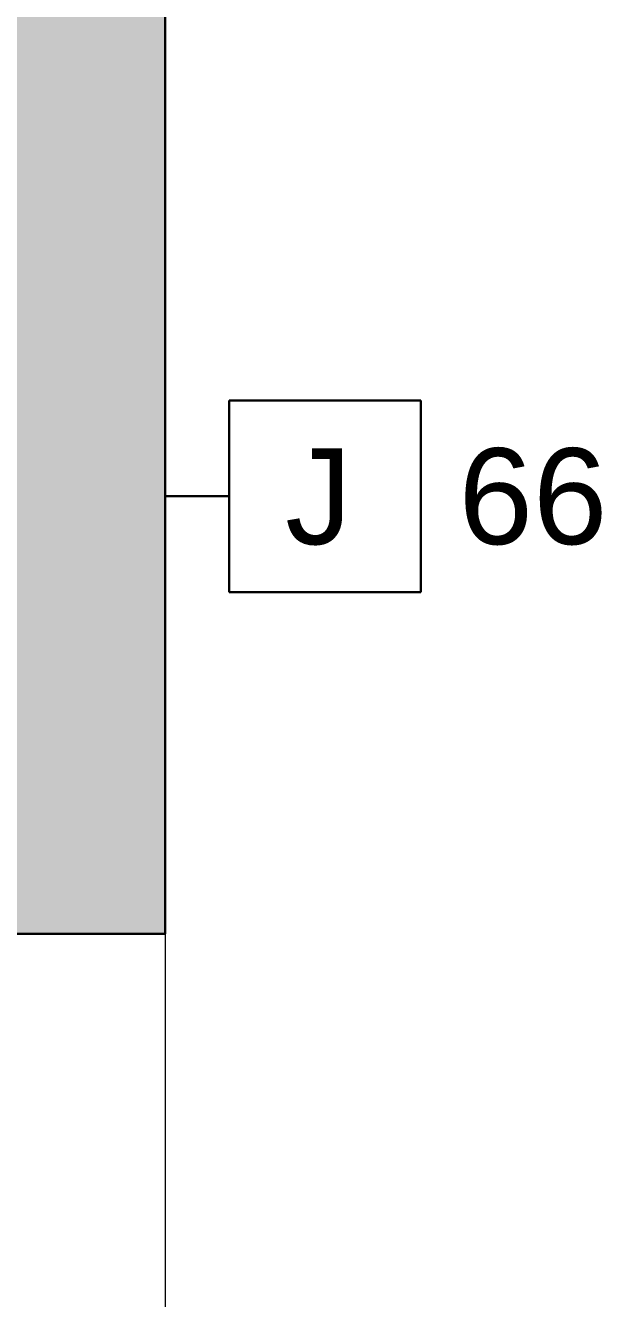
# Model space of a CAD drawing. Header units: inches. Extents: x -4688 to 1542, y -3558 to 978.
# Drawn here: x 11.7 to 38.7, y 137.6 to 197.3 of the extents above; entities that cross this region are included whole.
import ezdxf

# ---------------------------------------------------------------- set-up
doc = ezdxf.new("R2010")
doc.units = ezdxf.units.IN
doc.header["$MEASUREMENT"] = 0
for name, color, linetype, lineweight in [('A-ANNO-NOTE', 131, 'Continuous', 40), ('A-WALL', 113, 'Continuous', 18), ('A-WALL-PATT', 111, 'Continuous', 18)]:
    doc.layers.add(name, color=color, linetype=linetype, lineweight=lineweight)
doc.styles.add('Arial', font='arial.ttf', dxfattribs={"height": 4.5})
doc.styles.add('Swis721 Lt BT', font='swissl.ttf', dxfattribs={"height": 4.5})

msp = doc.modelspace()

# ---------------------------------------------------------------- hatches: boundary and pattern name
at = {"layer": 'A-WALL-PATT', "lineweight": 9}
h = msp.add_hatch(color=7, dxfattribs=at)
h.paths.add_polyline_path([(1.715, -1.167), (18.215, -1.167), (18.215, 116.218), (1.715, 116.218), (1.715, 32.254)], flags=0)
h.paths.add_polyline_path([(18.215, 154.718), (18.215, 335.374), (1.715, 335.374), (1.715, 154.718)], flags=0)
h.paths.add_polyline_path([(18.215, 388.374), (18.215, 814.521), (1.715, 814.521), (1.715, 388.374)], flags=0)

# ---------------------------------------------------------------- linework, layer by layer
at = {"layer": 'A-ANNO-NOTE', "lineweight": 30}
for p, q in [((21.215, 179.734), (21.215, 170.734)), ((30.215, 179.734), (21.215, 179.734)), ((30.215, 170.734), (30.215, 179.734)), ((18.215, 173.734), (18.215, 176.734)), ((18.215, 175.234), (21.215, 175.234)), ((21.215, 170.734), (30.215, 170.734))]:
    msp.add_line(p, q, dxfattribs=at)
at = {"layer": 'A-WALL', "color": 8, "lineweight": 30}
for p, q in [((18.215, 154.718), (18.215, 297.593)), ((1.715, 154.718), (18.215, 154.718))]:
    msp.add_line(p, q, dxfattribs=at)
at = {"layer": 'A-WALL', "lineweight": 9}
msp.add_line((18.215, 154.718), (18.215, 116.218), dxfattribs=at)

# ---------------------------------------------------------------- texts
at = {"layer": 'A-ANNO-NOTE', "lineweight": 9, "char_height": 4.5, "attachment_point": 1}
for s, insert, width, style in [('J', (23.843, 177.486), 3.939, 'Arial'), ('66', (31.982, 177.488), 8.181, 'Swis721 Lt BT')]:
    msp.add_mtext(s, dxfattribs=dict(at, insert=insert, width=width, style=style))

doc.saveas('drawing.dxf')
